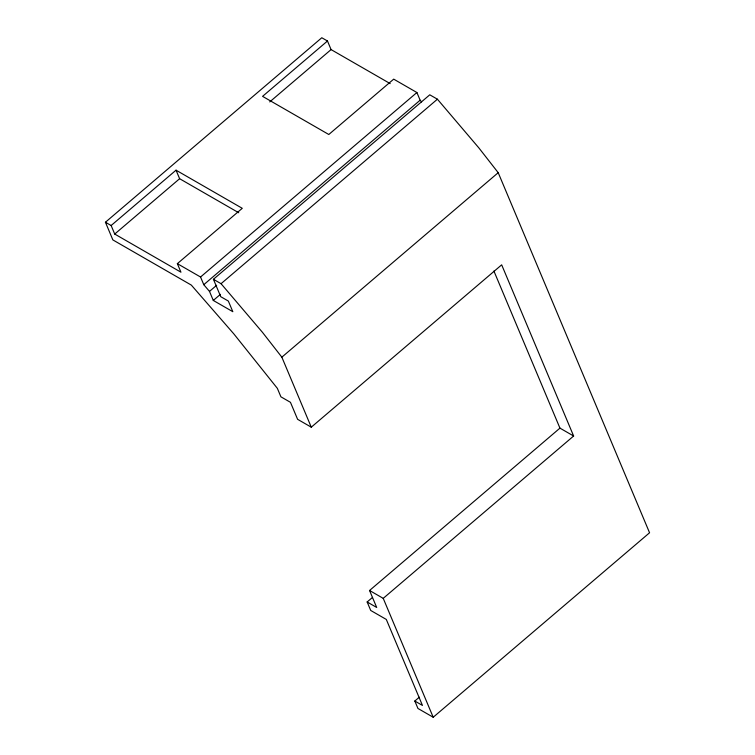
<?xml version="1.0" encoding="UTF-8"?>
<svg xmlns="http://www.w3.org/2000/svg" width="755" height="755" viewBox="0 0 755 755"><rect width="100%" height="100%" fill="white"/><g stroke="black" fill="none" stroke-linecap="round" stroke-linejoin="round"><path stroke-width="1.13" d="M390.175 83.616L331.077 49.585L327.481 41.006L262.57 96.357L328.802 134.494L393.704 79.143L416.902 92.525L420.129 100.207L421.564 101.887M269.733 101.906L331.077 49.585M573.63 436.012L559.946 428.132L369.554 590.485L383.229 598.356L573.63 436.012L501.669 264.835L311.277 427.188L297.602 419.308L290.458 402.321L280.917 396.828L277.349 388.334L233.814 333.87L191.326 285.097L112.863 239.911L105.436 222.234L321.79 37.75L327.481 41.006M111.136 225.518L176.038 170.177L242.27 208.314L177.359 263.655L180.945 272.196L114.722 234.05L111.136 225.518L105.436 222.234M114.722 234.05L179.624 178.709L238.722 212.74M177.359 263.655L200.547 277.01L416.902 92.525M419.289 697.214L414.825 701.027L417.949 708.464L433.21 717.25L649.564 532.766L498.206 172.687L478.802 147.829L437.409 99.198L429.774 94.809L213.42 279.293L220.734 296.677L228.359 301.075L232.823 311.692L213.287 300.443L209.494 291.411L203.774 284.692L420.129 100.207M209.494 291.411L216.638 285.305M213.42 279.293L221.055 283.691L437.409 99.198M213.287 300.443L220.441 294.337M311.277 427.188L281.851 357.172L498.206 172.687M414.825 701.027L422.451 705.425L386.305 619.44L370.724 610.465L367.156 601.971L372.526 597.394M367.156 601.971L376.698 607.464L369.554 590.485M221.055 283.691L262.447 332.313L281.851 357.172M493.912 271.045L559.946 428.132M383.229 598.356L433.21 717.25M176.038 170.177L179.624 178.709M200.547 277.01L203.774 284.692"/></g></svg>
